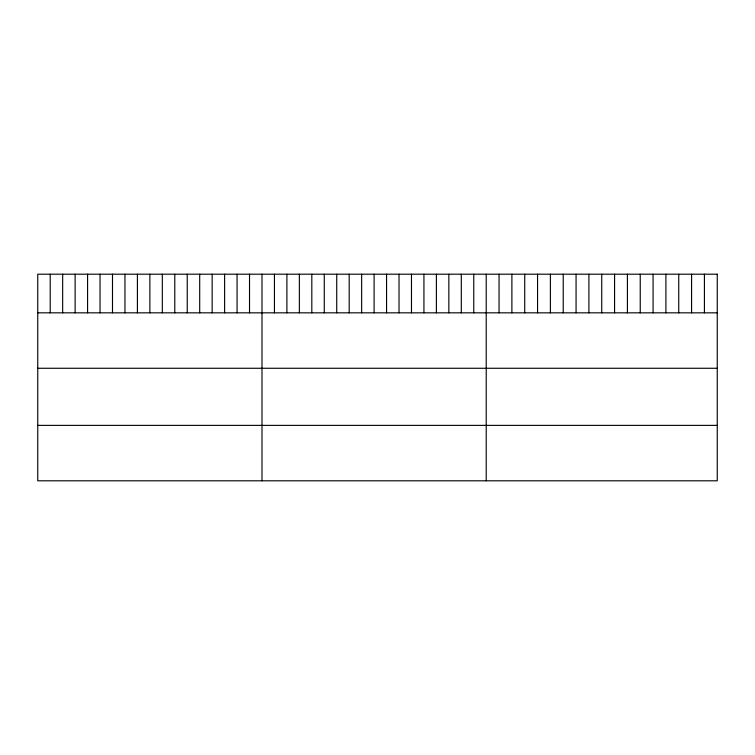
<?xml version="1.0" encoding="UTF-8"?>
<svg xmlns="http://www.w3.org/2000/svg" width="755" height="755" viewBox="0 0 755 755"><rect width="100%" height="100%" fill="white"/><g stroke="black" fill="none" stroke-linecap="round" stroke-linejoin="round"><path stroke-width="1.13" d="M37.75 312.834L717.25 312.834M37.75 368.27L717.25 368.27M37.75 425.376L717.25 425.376M704.415 274.197L704.415 312.834M691.58 274.197L691.58 312.834M678.745 274.197L678.745 312.834M665.91 274.197L665.91 312.834M653.075 274.197L653.075 312.834M640.24 274.197L640.24 312.834M627.405 274.197L627.405 312.834M614.57 274.197L614.57 312.834M601.735 274.197L601.735 312.834M588.9 274.197L588.9 312.834M576.065 274.197L576.065 312.834M563.23 274.197L563.23 312.834M550.395 274.197L550.395 312.834M537.56 274.197L537.56 312.834M524.725 274.197L524.725 312.834M511.89 274.197L511.89 312.834M499.055 274.197L499.055 312.834M486.22 274.197L486.22 480.803M473.762 274.197L473.762 312.834M461.305 274.197L461.305 312.834M448.848 274.197L448.848 312.834M436.39 274.197L436.39 312.834M423.933 274.197L423.933 312.834M411.475 274.197L411.475 312.834M399.017 274.197L399.017 312.834M386.56 274.197L386.56 312.834M374.102 274.197L374.102 312.834M361.645 274.197L361.645 312.834M349.188 274.197L349.188 312.834M336.73 274.197L336.73 312.834M324.273 274.197L324.273 312.834M311.815 274.197L311.815 312.834M299.357 274.197L299.357 312.834M286.9 274.197L286.9 312.834M274.442 274.197L274.442 312.834M261.985 274.197L261.985 480.803M249.527 274.197L249.527 312.834M237.07 274.197L237.07 312.834M224.612 274.197L224.612 312.834M212.155 274.197L212.155 312.834M199.697 274.197L199.697 312.834M187.24 274.197L187.24 312.834M174.782 274.197L174.782 312.834M162.325 274.197L162.325 312.834M149.868 274.197L149.868 312.834M137.41 274.197L137.41 312.834M124.953 274.197L124.953 312.834M112.495 274.197L112.495 312.834M100.037 274.197L100.037 312.834M87.58 274.197L87.58 312.834M75.122 274.197L75.122 312.834M62.665 274.197L62.665 312.834M50.208 274.197L50.208 312.834M717.25 274.197L37.75 274.197L37.75 480.803L717.25 480.803L717.25 274.197"/></g></svg>
